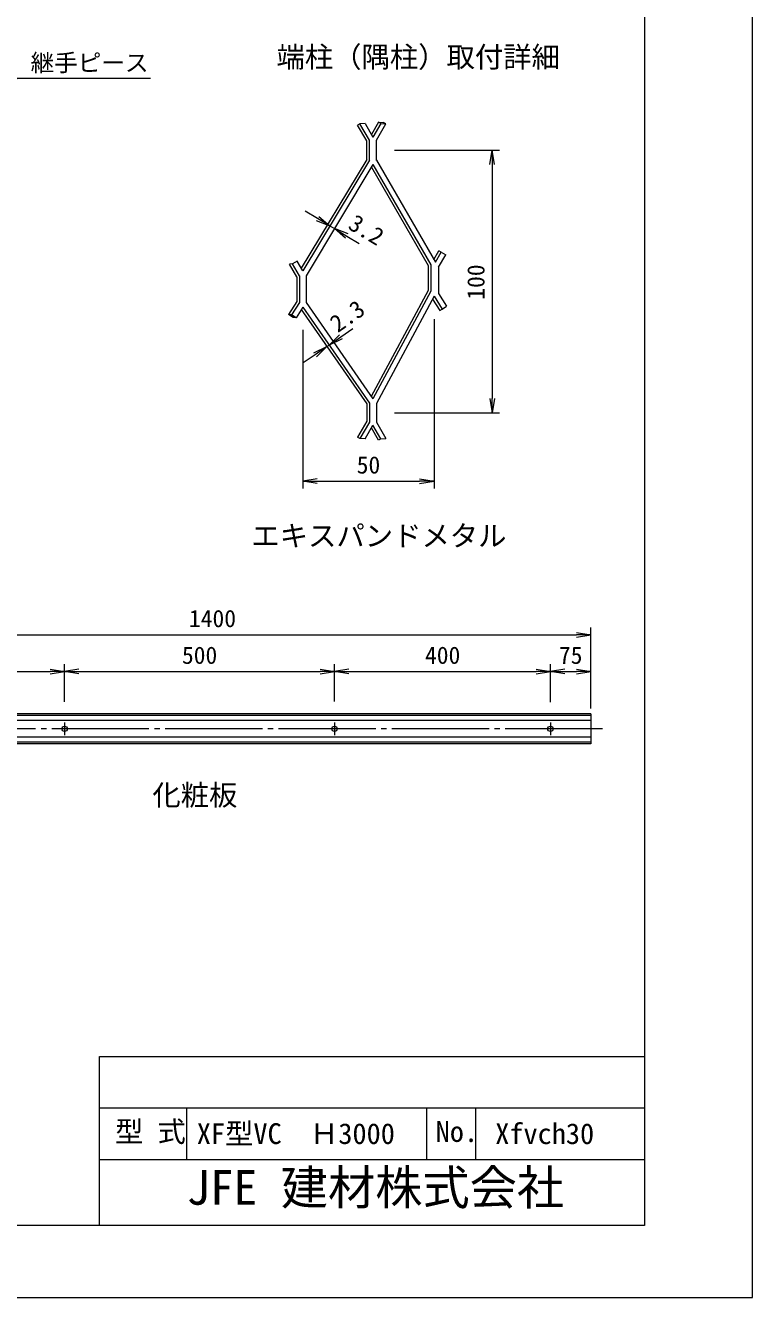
# Model space of a CAD drawing. Units: millimetres, scale not verified, with parts at other scales. Extents: x -4200 to 4200, y -2970 to 2970.
# Drawn here: x 2179 to 4200, y -2970 to 564 of the extents above; entities that cross this region are included whole.
import ezdxf
from ezdxf.enums import TextEntityAlignment as Align

# ---------------------------------------------------------------- set-up
doc = ezdxf.new("R2010")
doc.units = ezdxf.units.MM
doc.header["$LTSCALE"] = 15
doc.linetypes.add('LONG_CHAIN', pattern=[21, 18, -1, 1, -1])
for name, color, linetype, lineweight in [('0-1_D-BMK', 2, 'LONG_CHAIN', 9), ('0-2_D-STR-DIM', 7, 'Continuous', 9), ('0-6_0', 7, 'Continuous', 9), ('0-7_D-STR-TXT', 7, 'Continuous', 9), ('0-9_D-STR3', 3, 'Continuous', 9), ('0-A_D-STR2', 7, 'Continuous', 9), ('0-B_D-TTL', 2, 'Continuous', 9), ('0-E_WAKU', 7, 'Continuous', 9)]:
    doc.layers.add(name, color=color, linetype=linetype, lineweight=lineweight)
doc.layers.add('0-8_D-TTL-TXT', color=7, linetype='Continuous')
doc.styles.add('ＭＳ ゴシック', font='')
doc.styles.get('ＭＳ ゴシック').set_extended_font_data('MS Gothic')

# ---------------------------------------------------------------- blocks, each defined once
blk = doc.blocks.new('_Open')
at = {"layer": '0-6_0'}
blk.add_line((-15, 2.5), (0, 0), dxfattribs=at)
blk.add_lwpolyline([(-15, -2.5), (0, 0), (-15, 0)], dxfattribs=at)

msp = doc.modelspace()

# ---------------------------------------------------------------- linework, layer by layer
at = {"layer": '0-1_D-BMK'}
for p, q in [((2288.24, -1372.05), (2288.24, -1408.05)), ((3038.24, -1372.05), (3038.24, -1408.05)), ((3638.24, -1372.05), (3638.24, -1408.05)), ((3782.77, -1390.05), (1543.59, -1390.05))]:
    msp.add_line(p, q, dxfattribs=at)
at = {"layer": '0-2_D-STR-DIM'}
for p, q in [((3204.91, 217.36), (3496.27, 217.36)), ((3476.27, 177.36), (3476.27, -472.07)), ((2991.14, 27.77), (2956.85, 48.36)), ((3025.43, 7.17), (3038.15, -0.48)), ((3072.44, -21.08), (3106.73, -41.68)), ((2950.3, -281.76), (2950.3, -722.11)), ((3056.12, -301.15), (3088.99, -278.36)), ((3314.81, -252.39), (3314.81, -722.11)), ((2984.28, -350.96), (2951.41, -373.75)), ((3017.15, -328.17), (3023.25, -323.94)), ((3204.91, -512.07), (3496.27, -512.07)), ((2990.3, -702.11), (3274.81, -702.11)), ((1690.74, -1128.76), (3710.74, -1128.76)), ((3750.74, -1328.8), (3750.74, -1108.76)), ((1728.24, -1230.74), (2248.24, -1230.74)), ((2288.24, -1315.06), (2288.24, -1210.74)), ((2288.24, -1315.06), (2288.24, -1210.74)), ((2328.24, -1230.74), (2998.24, -1230.74)), ((3038.24, -1314.41), (3038.24, -1210.74)), ((3038.24, -1314.41), (3038.24, -1210.74)), ((3078.24, -1230.74), (3598.24, -1230.74)), ((3638.24, -1315.56), (3638.24, -1210.74)), ((3638.24, -1315.56), (3638.24, -1210.74)), ((3678.24, -1230.74), (3710.74, -1230.74)), ((3750.74, -1333.3), (3750.74, -1210.74))]:
    msp.add_line(p, q, dxfattribs=at)
at = {"layer": '0-7_D-STR-TXT'}
for points in [[(2527.24, 416.55), (2156.01, 416.55), (2009.62, 494)], [(2527.24, 416.55), (2156.01, 416.55), (2004.93, 308.57)]]:
    msp.add_lwpolyline(points, dxfattribs=at)
at = {"layer": '0-9_D-STR3'}
for p, q in [((3750.74, -1348.8), (1650.74, -1348.8)), ((3750.74, -1353.3), (1650.74, -1353.3)), ((3750.74, -1366.8), (1650.74, -1366.8)), ((3750.74, -1348.8), (3750.74, -1431.3)), ((3750.74, -1413.3), (1650.74, -1413.3)), ((3750.74, -1426.8), (1650.74, -1426.8)), ((3750.74, -1431.3), (1650.74, -1431.3))]:
    msp.add_line(p, q, dxfattribs=at)
for centre in [(2288.24, -1390.05), (3038.24, -1390.05), (3638.24, -1390.05)]:
    msp.add_circle(centre, 7.5, dxfattribs=at)
at = {"layer": '0-A_D-STR2'}
for p, q in [((3108.83, 290.27), (3102.4, 286.55)), ((3127.63, 242.9), (3102.4, 286.55)), ((3123.17, 291.86), (3108.83, 290.27)), ((3123.17, 291.86), (3108.83, 290.27)), ((3135.05, 244.89), (3108.83, 290.27)), ((3135.05, 244.89), (3108.83, 290.27)), ((3123.17, 291.86), (3144.98, 253.67)), ((3123.17, 291.86), (3144.98, 253.67)), ((3166.8, 291.86), (3144.98, 253.67)), ((3166.8, 291.86), (3144.98, 253.67)), ((3154.91, 244.89), (3181.14, 290.27)), ((3154.91, 244.89), (3181.14, 290.27)), ((3160.35, 295.55), (3174.69, 293.95)), ((3166.8, 291.86), (3181.14, 290.27)), ((3166.8, 291.86), (3181.14, 290.27)), ((3181.14, 290.27), (3174.69, 293.95)), ((3127.63, 191.7), (3127.63, 242.9)), ((3135.05, 189.06), (3135.05, 244.89)), ((3135.05, 189.64), (3135.05, 244.89)), ((3154.91, 189.83), (3154.91, 244.89)), ((3154.91, 189.06), (3154.91, 244.89)), ((3127.63, 191.7), (2945.95, -110.7)), ((3135.05, 189.64), (2950.21, -118.03)), ((3144.98, 177.34), (2959.06, -132.13)), ((3144.98, 177.34), (3305.68, -101)), ((3154.91, 189.83), (3318.54, -93.58)), ((3140.61, 170.06), (3298.26, -102.99)), ((3314.18, -86.32), (3328.02, -62.54)), ((3334.44, -66.27), (3328.02, -62.54)), ((2921.48, -98.19), (2913.41, -99.08)), ((2933.82, -134.13), (2913.41, -99.08)), ((2934.31, -90.72), (2921.48, -98.19)), ((2941.25, -132.13), (2921.48, -98.19)), ((2950.21, -118.03), (2934.31, -90.72)), ((3298.26, -102.99), (3298.26, -172.31)), ((3305.68, -101), (3305.68, -174.18)), ((3327.51, -107.68), (3347.27, -73.74)), ((2933.82, -134.13), (2933.82, -203.14)), ((2941.25, -132.13), (2941.25, -205.3)), ((2959.06, -132.13), (2959.06, -205.3)), ((3327.51, -107.68), (3327.51, -180.86)), ((3298.26, -172.31), (3140.23, -466.61)), ((3305.68, -174.18), (3144.98, -473.46)), ((2933.82, -203.14), (2910.77, -239.38)), ((2941.25, -205.3), (2918.94, -240.37)), ((2959.06, -205.3), (3144.98, -473.46)), ((3314.81, -188.56), (3154.91, -486.35)), ((3310.78, -196.06), (3331.02, -227.88)), ((3327.51, -180.86), (3349.81, -215.92)), ((2923.3, -247.35), (2910.77, -239.38)), ((2931.47, -248.34), (2923.3, -247.35)), ((2950.3, -218.73), (2931.47, -248.34)), ((2945.98, -225.52), (3127.63, -487.51)), ((2950.3, -218.73), (3135.05, -485.19)), ((3331.02, -227.88), (3337.29, -223.89)), ((3127.63, -487.51), (3127.63, -535.79)), ((3135.05, -485.19), (3135.05, -537.78)), ((3154.91, -486.35), (3154.91, -537.78)), ((3127.63, -535.79), (3102.4, -579.45)), ((3135.05, -537.78), (3108.83, -583.16)), ((3123.17, -584.75), (3144.98, -546.56)), ((3166.8, -584.75), (3144.98, -546.56)), ((3154.91, -537.78), (3181.14, -583.16)), ((3108.83, -583.16), (3102.4, -579.45)), ((3123.17, -584.75), (3108.83, -583.16)), ((3166.8, -584.75), (3181.14, -583.16))]:
    msp.add_line(p, q, dxfattribs=at)
for points in [[(3166.8, 291.86), (3160.35, 295.55), (3140.71, 261.16)], [(3318.54, -93.58), (3334.44, -66.27), (3347.27, -73.74)], [(3314.81, -188.56), (3337.29, -223.89), (3349.81, -215.92)], [(2931.47, -248.34), (2918.94, -240.37), (2910.77, -239.38)], [(3166.8, -584.75), (3160.35, -588.44), (3140.71, -554.05)]]:
    msp.add_lwpolyline(points, dxfattribs=at)
at = {"layer": '0-B_D-TTL', "color": 7}
msp.add_lwpolyline([(-4200.11, -2969.92), (4199.89, -2969.92), (4199.89, 2970.08), (-4200.11, 2970.08)], close=True, dxfattribs=at)
at = {"layer": '0-B_D-TTL'}
msp.add_lwpolyline([(-3900.11, 2770.08), (3899.89, 2770.08), (3899.89, -2769.92), (-3900.11, -2769.92)], close=True, dxfattribs=at)
at = {"layer": '0-E_WAKU'}
for p, q in [((2385.44, -2299.84), (3899.89, -2299.84)), ((2385.44, -2769.92), (2385.44, -2299.84)), ((2385.44, -2443.09), (3899.89, -2443.09)), ((2627.62, -2586.34), (2627.62, -2443.09)), ((3295.08, -2586.34), (3295.08, -2443.09)), ((3431.16, -2586.34), (3431.16, -2443.09)), ((2385.44, -2586.34), (3899.89, -2586.34))]:
    msp.add_line(p, q, dxfattribs=at)

# ---------------------------------------------------------------- block references
at = {"layer": '0-2_D-STR-DIM', "xscale": 2.666667, "yscale": 2.666667}
for p, rotation in [((3476.27, 217.36), 90), ((3025.43, 7.17), 329.00363), ((3038.15, -0.48), 149.00363), ((3023.25, -323.94), 214.73502), ((3017.15, -328.17), 34.73502), ((3476.27, -512.07), 270), ((2950.3, -702.11), 180), ((2288.24, -1230.74), 180), ((3038.24, -1230.74), 180), ((3638.24, -1230.74), 180)]:
    msp.add_blockref('_Open', p, dxfattribs=dict(at, rotation=rotation))
for p in [(3314.81, -702.11), (3750.74, -1128.76), (2288.24, -1230.74), (3038.24, -1230.74), (3638.24, -1230.74), (3750.74, -1230.74)]:
    msp.add_blockref('_Open', p, dxfattribs=at)

# ---------------------------------------------------------------- texts
at = {"layer": '0-2_D-STR-DIM', "style": 'ＭＳ ゴシック'}
for s, rotation, p in [('3.2', 329.004, (3065.26, -11.44)), ('100', 90, (3469.52, -198)), ('2.3', 34.735, (3055.37, -302.92))]:
    msp.add_text(s, height=48.06, rotation=rotation, dxfattribs=at).set_placement(p, align=Align.BOTTOM_LEFT)
for s, p in [('50', (3099.93, -695.37)), ('1400', (2633.84, -1122.02)), ('500', (2614.36, -1223.99)), ('400', (3289.74, -1223.99)), ('75', (3661.89, -1223.99))]:
    msp.add_text(s, height=48.06, dxfattribs=at).set_placement(p, align=Align.BOTTOM_LEFT)
at = {"layer": '0-7_D-STR-TXT', "style": 'ＭＳ ゴシック'}
msp.add_text('継手ピース', height=48.06, dxfattribs=at).set_placement((2193.8, 421.76), align=Align.BOTTOM_LEFT)
at = {"layer": '0-8_D-TTL-TXT', "style": 'ＭＳ ゴシック'}
for s, height, p in [('端柱（隅柱）取付詳細', 57.73, (2877.01, 430.25)), ('エキスパンドメタル', 57.73, (2807.34, -900.05)), ('化粧板', 57.73, (2532.14, -1620.45)), ('型 式', 57.73, (2428.19, -2554.94)), ('XF型VC\u3000Ｈ3000', 57.73, (2655.58, -2560.73)), ('No.', 57.73, (3319.43, -2554.94)), ('Xfvch30', 57.73, (3484.81, -2560.91)), ('JFE 建材株式会社', 96.22, (2627.01, -2740.98))]:
    msp.add_text(s, height=height, dxfattribs=at).set_placement(p, align=Align.BOTTOM_LEFT)

doc.saveas('drawing.dxf')
